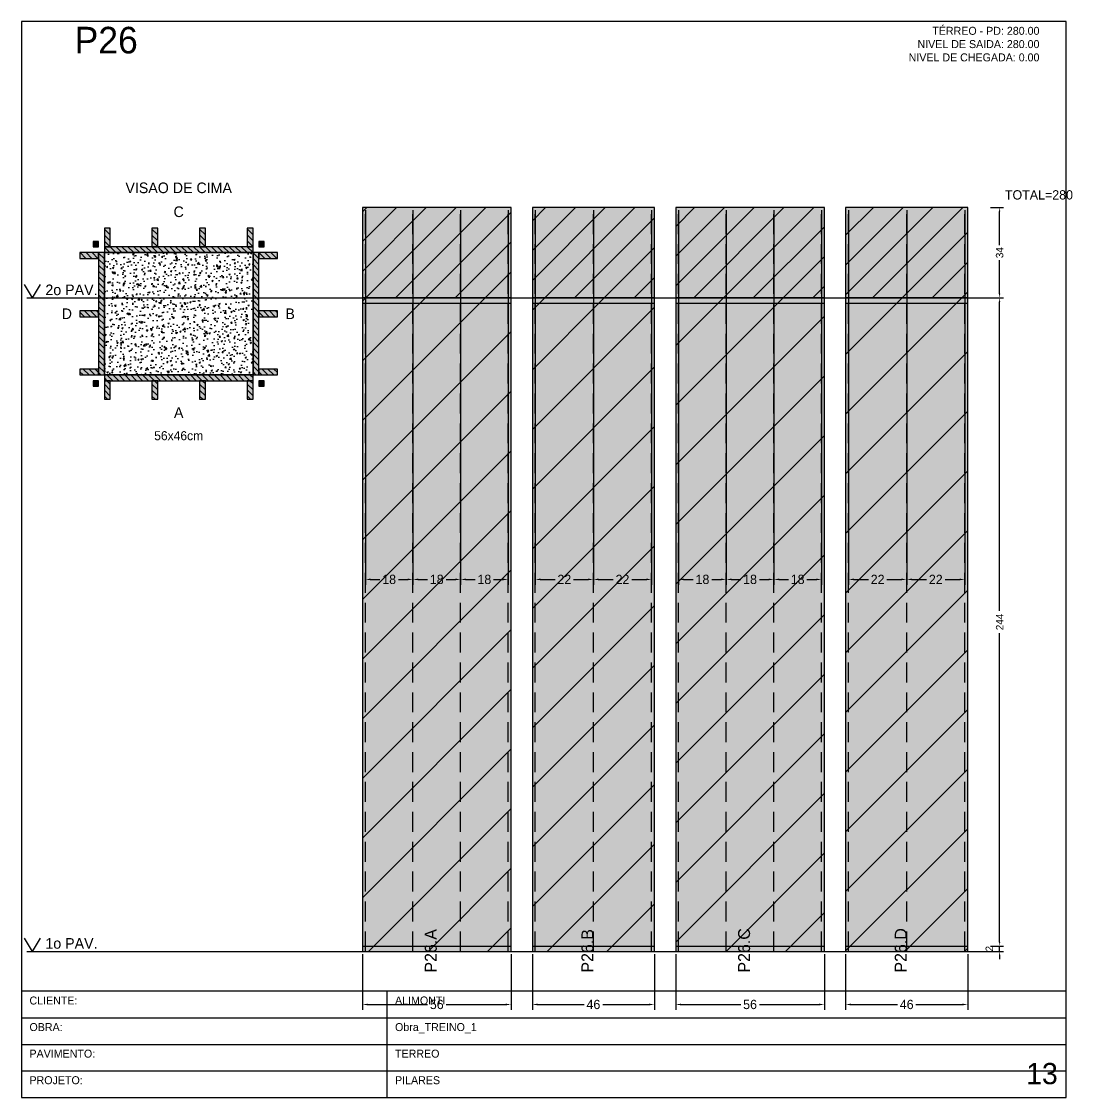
# Model space of a CAD drawing. Header units: metres. Extents: x 0 to 2089, y 0 to 2105.
# Drawn here: x 796.8 to 1192.6, y 850 to 1255 of the extents above; entities that cross this region are included whole.
import ezdxf
from ezdxf.enums import TextEntityAlignment as Align

# ---------------------------------------------------------------- set-up
doc = ezdxf.new("R2010")
doc.units = ezdxf.units.M
doc.linetypes.add('HIDDEN', pattern=[0.375, 0.25, -0.125])
for name, color, linetype in [('BORDA_CELULA', 9, 'Continuous'), ('CARIMBO', 9, 'Continuous'), ('CHAPA', 1, 'Continuous'), ('CONCRETO', 4, 'Continuous'), ('COTA', 241, 'Continuous'), ('Hachura', 251, 'Continuous'), ('LABEL_ID', 3, 'Continuous'), ('Nivel', 4, 'Continuous'), ('NOMENCLATURA', 1, 'Continuous'), ('Paineis', 200, 'Continuous'), ('SARR_2.2x7', 40, 'Continuous'), ('Texto Secao', 2, 'Continuous'), ('TEXTO_GERAL', 2, 'Continuous')]:
    doc.layers.add(name, color=color, linetype=linetype)
doc.dimstyles.new('FACE_DIM', dxfattribs={"dimtxt": 3.5, "dimasz": 2, "dimexe": 2, "dimexo": 1, "dimgap": 1, "dimtad": 1, "dimdec": 0, "dimrnd": 1, "dimcen": 2.5, "dimclrd": 241, "dimclre": 241, "dimclrt": 241, "dimazin": 3, "dimtfac": 1, "dimtmove": 0, "dimatfit": 3})

# ---------------------------------------------------------------- blocks, each defined once
blk = doc.blocks.new('_CLOSEDFILLED')
at = {"color": 0, "linetype": 'BYBLOCK'}
blk.add_solid([(-1, 0.16), (0, 0), (-1, -0.16)], dxfattribs=at)
blk = doc.blocks.new('*D163')
at = {"color": 241}
for p, q in [((925.2, 904), (925.2, 883)), ((981.2, 904), (981.2, 883)), ((927.2, 885), (949.7, 885)), ((956.7, 885), (979.2, 885))]:
    blk.add_line(p, q, dxfattribs=at)
at = {"layer": 'Defpoints'}
for p in [(925.2, 905), (981.2, 905), (925.2, 885)]:
    blk.add_point(p, dxfattribs=at)
at = {"color": 241, "xscale": 2, "yscale": 2, "rotation": 180}
blk.add_blockref('_CLOSEDFILLED', (925.2, 885), dxfattribs=at)
at = {"color": 241, "xscale": 2, "yscale": 2}
blk.add_blockref('_CLOSEDFILLED', (981.2, 885), dxfattribs=at)
at = {"color": 241, "insert": (953.2, 885), "char_height": 3.5, "attachment_point": 5}
blk.add_mtext('56', dxfattribs=at)
blk = doc.blocks.new('*D164')
at = {"color": 241}
for p, q in [((926.3, 1184), (926.3, 1043)), ((944.23, 1184), (944.23, 1043)), ((928.3, 1045), (931.77, 1045)), ((938.77, 1045), (942.23, 1045))]:
    blk.add_line(p, q, dxfattribs=at)
at = {"layer": 'Defpoints'}
for p in [(926.3, 1185), (944.23, 1185), (926.3, 1045)]:
    blk.add_point(p, dxfattribs=at)
at = {"color": 241, "xscale": 2, "yscale": 2, "rotation": 180}
blk.add_blockref('_CLOSEDFILLED', (926.3, 1045), dxfattribs=at)
at = {"color": 241, "xscale": 2, "yscale": 2}
blk.add_blockref('_CLOSEDFILLED', (944.23, 1045), dxfattribs=at)
at = {"color": 241, "insert": (935.27, 1045), "char_height": 3.5, "attachment_point": 5}
blk.add_mtext('18', dxfattribs=at)
blk = doc.blocks.new('*D165')
at = {"color": 241}
for p, q in [((944.23, 1184), (944.23, 1043)), ((962.17, 1184), (962.17, 1043)), ((946.23, 1045), (949.7, 1045)), ((956.7, 1045), (960.17, 1045))]:
    blk.add_line(p, q, dxfattribs=at)
at = {"layer": 'Defpoints'}
for p in [(944.23, 1185), (962.17, 1185), (944.23, 1045)]:
    blk.add_point(p, dxfattribs=at)
at = {"color": 241, "xscale": 2, "yscale": 2, "rotation": 180}
blk.add_blockref('_CLOSEDFILLED', (944.23, 1045), dxfattribs=at)
at = {"color": 241, "xscale": 2, "yscale": 2}
blk.add_blockref('_CLOSEDFILLED', (962.17, 1045), dxfattribs=at)
at = {"color": 241, "insert": (953.2, 1045), "char_height": 3.5, "attachment_point": 5}
blk.add_mtext('18', dxfattribs=at)
blk = doc.blocks.new('*D166')
at = {"color": 241}
for p, q in [((962.17, 1184), (962.17, 1043)), ((980.1, 1184), (980.1, 1043)), ((964.17, 1045), (967.63, 1045)), ((974.63, 1045), (978.1, 1045))]:
    blk.add_line(p, q, dxfattribs=at)
at = {"layer": 'Defpoints'}
for p in [(962.17, 1185), (980.1, 1185), (962.17, 1045)]:
    blk.add_point(p, dxfattribs=at)
at = {"color": 241, "xscale": 2, "yscale": 2, "rotation": 180}
blk.add_blockref('_CLOSEDFILLED', (962.17, 1045), dxfattribs=at)
at = {"color": 241, "xscale": 2, "yscale": 2}
blk.add_blockref('_CLOSEDFILLED', (980.1, 1045), dxfattribs=at)
at = {"color": 241, "insert": (971.13, 1045), "char_height": 3.5, "attachment_point": 5}
blk.add_mtext('18', dxfattribs=at)
blk = doc.blocks.new('*D167')
at = {"color": 241}
for p, q in [((989.2, 904), (989.2, 883)), ((1035.2, 904), (1035.2, 883)), ((991.2, 885), (1008.7, 885)), ((1015.7, 885), (1033.2, 885))]:
    blk.add_line(p, q, dxfattribs=at)
at = {"layer": 'Defpoints'}
for p in [(989.2, 905), (1035.2, 905), (989.2, 885)]:
    blk.add_point(p, dxfattribs=at)
at = {"color": 241, "xscale": 2, "yscale": 2, "rotation": 180}
blk.add_blockref('_CLOSEDFILLED', (989.2, 885), dxfattribs=at)
at = {"color": 241, "xscale": 2, "yscale": 2}
blk.add_blockref('_CLOSEDFILLED', (1035.2, 885), dxfattribs=at)
at = {"color": 241, "insert": (1012.2, 885), "char_height": 3.5, "attachment_point": 5}
blk.add_mtext('46', dxfattribs=at)
blk = doc.blocks.new('*D168')
at = {"color": 241}
for p, q in [((990.3, 1184), (990.3, 1043)), ((1012.2, 1184), (1012.2, 1043)), ((992.3, 1045), (997.75, 1045)), ((1004.75, 1045), (1010.2, 1045))]:
    blk.add_line(p, q, dxfattribs=at)
at = {"layer": 'Defpoints'}
for p in [(990.3, 1185), (1012.2, 1185), (990.3, 1045)]:
    blk.add_point(p, dxfattribs=at)
at = {"color": 241, "xscale": 2, "yscale": 2, "rotation": 180}
blk.add_blockref('_CLOSEDFILLED', (990.3, 1045), dxfattribs=at)
at = {"color": 241, "xscale": 2, "yscale": 2}
blk.add_blockref('_CLOSEDFILLED', (1012.2, 1045), dxfattribs=at)
at = {"color": 241, "insert": (1001.25, 1045), "char_height": 3.5, "attachment_point": 5}
blk.add_mtext('22', dxfattribs=at)
blk = doc.blocks.new('*D169')
at = {"color": 241}
for p, q in [((1012.2, 1184), (1012.2, 1043)), ((1034.1, 1184), (1034.1, 1043)), ((1014.2, 1045), (1019.65, 1045)), ((1026.65, 1045), (1032.1, 1045))]:
    blk.add_line(p, q, dxfattribs=at)
at = {"layer": 'Defpoints'}
for p in [(1012.2, 1185), (1034.1, 1185), (1012.2, 1045)]:
    blk.add_point(p, dxfattribs=at)
at = {"color": 241, "xscale": 2, "yscale": 2, "rotation": 180}
blk.add_blockref('_CLOSEDFILLED', (1012.2, 1045), dxfattribs=at)
at = {"color": 241, "xscale": 2, "yscale": 2}
blk.add_blockref('_CLOSEDFILLED', (1034.1, 1045), dxfattribs=at)
at = {"color": 241, "insert": (1023.15, 1045), "char_height": 3.5, "attachment_point": 5}
blk.add_mtext('22', dxfattribs=at)
blk = doc.blocks.new('*D170')
at = {"color": 241}
for p, q in [((1043.2, 904), (1043.2, 883)), ((1099.2, 904), (1099.2, 883)), ((1045.2, 885), (1067.7, 885)), ((1074.7, 885), (1097.2, 885))]:
    blk.add_line(p, q, dxfattribs=at)
at = {"layer": 'Defpoints'}
for p in [(1043.2, 905), (1099.2, 905), (1043.2, 885)]:
    blk.add_point(p, dxfattribs=at)
at = {"color": 241, "xscale": 2, "yscale": 2, "rotation": 180}
blk.add_blockref('_CLOSEDFILLED', (1043.2, 885), dxfattribs=at)
at = {"color": 241, "xscale": 2, "yscale": 2}
blk.add_blockref('_CLOSEDFILLED', (1099.2, 885), dxfattribs=at)
at = {"color": 241, "insert": (1071.2, 885), "char_height": 3.5, "attachment_point": 5}
blk.add_mtext('56', dxfattribs=at)
blk = doc.blocks.new('*D171')
at = {"color": 241}
for p, q in [((1044.3, 1184), (1044.3, 1043)), ((1062.23, 1184), (1062.23, 1043)), ((1046.3, 1045), (1049.77, 1045)), ((1056.77, 1045), (1060.23, 1045))]:
    blk.add_line(p, q, dxfattribs=at)
at = {"layer": 'Defpoints'}
for p in [(1044.3, 1185), (1062.23, 1185), (1044.3, 1045)]:
    blk.add_point(p, dxfattribs=at)
at = {"color": 241, "xscale": 2, "yscale": 2, "rotation": 180}
blk.add_blockref('_CLOSEDFILLED', (1044.3, 1045), dxfattribs=at)
at = {"color": 241, "xscale": 2, "yscale": 2}
blk.add_blockref('_CLOSEDFILLED', (1062.23, 1045), dxfattribs=at)
at = {"color": 241, "insert": (1053.27, 1045), "char_height": 3.5, "attachment_point": 5}
blk.add_mtext('18', dxfattribs=at)
blk = doc.blocks.new('*D172')
at = {"color": 241}
for p, q in [((1062.23, 1184), (1062.23, 1043)), ((1080.17, 1184), (1080.17, 1043)), ((1064.23, 1045), (1067.7, 1045)), ((1074.7, 1045), (1078.17, 1045))]:
    blk.add_line(p, q, dxfattribs=at)
at = {"layer": 'Defpoints'}
for p in [(1062.23, 1185), (1080.17, 1185), (1062.23, 1045)]:
    blk.add_point(p, dxfattribs=at)
at = {"color": 241, "xscale": 2, "yscale": 2, "rotation": 180}
blk.add_blockref('_CLOSEDFILLED', (1062.23, 1045), dxfattribs=at)
at = {"color": 241, "xscale": 2, "yscale": 2}
blk.add_blockref('_CLOSEDFILLED', (1080.17, 1045), dxfattribs=at)
at = {"color": 241, "insert": (1071.2, 1045), "char_height": 3.5, "attachment_point": 5}
blk.add_mtext('18', dxfattribs=at)
blk = doc.blocks.new('*D173')
at = {"color": 241}
for p, q in [((1080.17, 1184), (1080.17, 1043)), ((1098.1, 1184), (1098.1, 1043)), ((1082.17, 1045), (1085.63, 1045)), ((1092.63, 1045), (1096.1, 1045))]:
    blk.add_line(p, q, dxfattribs=at)
at = {"layer": 'Defpoints'}
for p in [(1080.17, 1185), (1098.1, 1185), (1080.17, 1045)]:
    blk.add_point(p, dxfattribs=at)
at = {"color": 241, "xscale": 2, "yscale": 2, "rotation": 180}
blk.add_blockref('_CLOSEDFILLED', (1080.17, 1045), dxfattribs=at)
at = {"color": 241, "xscale": 2, "yscale": 2}
blk.add_blockref('_CLOSEDFILLED', (1098.1, 1045), dxfattribs=at)
at = {"color": 241, "insert": (1089.13, 1045), "char_height": 3.5, "attachment_point": 5}
blk.add_mtext('18', dxfattribs=at)
blk = doc.blocks.new('*D174')
at = {"color": 241}
for p, q in [((1107.2, 904), (1107.2, 883)), ((1153.2, 904), (1153.2, 883)), ((1109.2, 885), (1126.7, 885)), ((1133.7, 885), (1151.2, 885))]:
    blk.add_line(p, q, dxfattribs=at)
at = {"layer": 'Defpoints'}
for p in [(1107.2, 905), (1153.2, 905), (1107.2, 885)]:
    blk.add_point(p, dxfattribs=at)
at = {"color": 241, "xscale": 2, "yscale": 2, "rotation": 180}
blk.add_blockref('_CLOSEDFILLED', (1107.2, 885), dxfattribs=at)
at = {"color": 241, "xscale": 2, "yscale": 2}
blk.add_blockref('_CLOSEDFILLED', (1153.2, 885), dxfattribs=at)
at = {"color": 241, "insert": (1130.2, 885), "char_height": 3.5, "attachment_point": 5}
blk.add_mtext('46', dxfattribs=at)
blk = doc.blocks.new('*D175')
at = {"color": 241}
for p, q in [((1108.3, 1184), (1108.3, 1043)), ((1130.2, 1184), (1130.2, 1043)), ((1110.3, 1045), (1115.75, 1045)), ((1122.75, 1045), (1128.2, 1045))]:
    blk.add_line(p, q, dxfattribs=at)
at = {"layer": 'Defpoints'}
for p in [(1108.3, 1185), (1130.2, 1185), (1108.3, 1045)]:
    blk.add_point(p, dxfattribs=at)
at = {"color": 241, "xscale": 2, "yscale": 2, "rotation": 180}
blk.add_blockref('_CLOSEDFILLED', (1108.3, 1045), dxfattribs=at)
at = {"color": 241, "xscale": 2, "yscale": 2}
blk.add_blockref('_CLOSEDFILLED', (1130.2, 1045), dxfattribs=at)
at = {"color": 241, "insert": (1119.25, 1045), "char_height": 3.5, "attachment_point": 5}
blk.add_mtext('22', dxfattribs=at)
blk = doc.blocks.new('*D176')
at = {"color": 241}
for p, q in [((1130.2, 1184), (1130.2, 1043)), ((1152.1, 1184), (1152.1, 1043)), ((1132.2, 1045), (1137.65, 1045)), ((1144.65, 1045), (1150.1, 1045))]:
    blk.add_line(p, q, dxfattribs=at)
at = {"layer": 'Defpoints'}
for p in [(1130.2, 1185), (1152.1, 1185), (1130.2, 1045)]:
    blk.add_point(p, dxfattribs=at)
at = {"color": 241, "xscale": 2, "yscale": 2, "rotation": 180}
blk.add_blockref('_CLOSEDFILLED', (1130.2, 1045), dxfattribs=at)
at = {"color": 241, "xscale": 2, "yscale": 2}
blk.add_blockref('_CLOSEDFILLED', (1152.1, 1045), dxfattribs=at)
at = {"color": 241, "insert": (1141.15, 1045), "char_height": 3.5, "attachment_point": 5}
blk.add_mtext('22', dxfattribs=at)
blk = doc.blocks.new('*D178')
at = {"color": 241}
for p, q in [((1161.7, 1151), (1166.7, 1151)), ((1165.2, 1033.2), (1165.2, 1149.5)), ((1165.2, 908.5), (1165.2, 1024.8)), ((1161.7, 907), (1166.7, 907))]:
    blk.add_line(p, q, dxfattribs=at)
at = {"layer": 'Defpoints'}
for p in [(1161.2, 1151), (1161.2, 907), (1165.2, 907)]:
    blk.add_point(p, dxfattribs=at)
at = {"color": 241, "xscale": 1.5, "yscale": 1.5}
for p, rotation in [((1165.2, 1151), 90), ((1165.2, 907), 270)]:
    blk.add_blockref('_CLOSEDFILLED', p, dxfattribs=dict(at, rotation=rotation))
at = {"color": 241, "insert": (1165.2, 1029), "char_height": 2.8, "attachment_point": 5, "rotation": 90}
blk.add_mtext('244', dxfattribs=at)
blk = doc.blocks.new('*D179')
at = {"color": 241}
for p, q in [((1161.7, 1185), (1166.7, 1185)), ((1165.2, 1170.8), (1165.2, 1183.5)), ((1165.2, 1152.5), (1165.2, 1165.2)), ((1161.7, 1151), (1166.7, 1151))]:
    blk.add_line(p, q, dxfattribs=at)
at = {"layer": 'Defpoints'}
for p in [(1161.2, 1185), (1161.2, 1151), (1165.2, 1151)]:
    blk.add_point(p, dxfattribs=at)
at = {"color": 241, "xscale": 1.5, "yscale": 1.5}
for p, rotation in [((1165.2, 1185), 90), ((1165.2, 1151), 270)]:
    blk.add_blockref('_CLOSEDFILLED', p, dxfattribs=dict(at, rotation=rotation))
at = {"color": 241, "insert": (1165.2, 1168), "char_height": 2.8, "attachment_point": 5, "rotation": 90}
blk.add_mtext('34', dxfattribs=at)

msp = doc.modelspace()

# ---------------------------------------------------------------- hatches: boundary and pattern name
at = {"layer": 'CHAPA'}
for points in [[(823.8, 1170.2), (825.8, 1170.2), (825.8, 1172.2), (823.8, 1172.2)], [(886.2, 1170.2), (888.2, 1170.2), (888.2, 1172.2), (886.2, 1172.2)], [(823.8, 1117.8), (825.8, 1117.8), (825.8, 1119.8), (823.8, 1119.8)], [(886.2, 1117.8), (888.2, 1117.8), (888.2, 1119.8), (886.2, 1119.8)]]:
    msp.add_hatch(color=1, dxfattribs=at).paths.add_polyline_path(points)
at = {"layer": 'COTA'}
h = msp.add_hatch(dxfattribs=at)
h.set_pattern_fill('AR-CONC', color=256, scale=0.03)
h.paths.add_polyline_path([(828, 1122), (884, 1122), (884, 1168), (828, 1168)])
at = {"layer": 'Hachura'}
for points in [[(925.2, 1151), (981.2, 1151), (981.2, 1185), (925.2, 1185)], [(989.2, 1151), (1035.2, 1151), (1035.2, 1185), (989.2, 1185)], [(1043.2, 1151), (1099.2, 1151), (1099.2, 1185), (1043.2, 1185)], [(1107.2, 1151), (1153.2, 1151), (1153.2, 1185), (1107.2, 1185)], [(925.2, 905), (981.2, 905), (981.2, 1151), (925.2, 1151)], [(989.2, 905), (1035.2, 905), (1035.2, 1151), (989.2, 1151)], [(1043.2, 905), (1099.2, 905), (1099.2, 1151), (1043.2, 1151)], [(1107.2, 905), (1153.2, 905), (1153.2, 1151), (1107.2, 1151)]]:
    msp.add_hatch(color=256, dxfattribs=at).paths.add_polyline_path(points)
h = msp.add_hatch(dxfattribs=at)
h.set_pattern_fill('ANSI31', color=256, scale=2.5)
h.paths.add_polyline_path([(925.2, 1151), (981.2, 1151), (981.2, 1185), (925.2, 1185)])
h = msp.add_hatch(dxfattribs=at)
h.set_pattern_fill('ANSI31', color=256, scale=2.5)
h.paths.add_polyline_path([(989.2, 1151), (1035.2, 1151), (1035.2, 1185), (989.2, 1185)])
h = msp.add_hatch(dxfattribs=at)
h.set_pattern_fill('ANSI31', color=256, scale=2.5)
h.paths.add_polyline_path([(1043.2, 1151), (1099.2, 1151), (1099.2, 1185), (1043.2, 1185)])
h = msp.add_hatch(dxfattribs=at)
h.set_pattern_fill('ANSI31', color=256, scale=2.5)
h.paths.add_polyline_path([(1107.2, 1151), (1153.2, 1151), (1153.2, 1185), (1107.2, 1185)])
h = msp.add_hatch(dxfattribs=at)
h.set_pattern_fill('ANSI31', color=256, scale=5)
h.paths.add_polyline_path([(925.2, 905), (981.2, 905), (981.2, 1151), (925.2, 1151)])
h = msp.add_hatch(dxfattribs=at)
h.set_pattern_fill('ANSI31', color=256, scale=5)
h.paths.add_polyline_path([(989.2, 905), (1035.2, 905), (1035.2, 1151), (989.2, 1151)])
h = msp.add_hatch(dxfattribs=at)
h.set_pattern_fill('ANSI31', color=256, scale=5)
h.paths.add_polyline_path([(1043.2, 905), (1099.2, 905), (1099.2, 1151), (1043.2, 1151)])
h = msp.add_hatch(dxfattribs=at)
h.set_pattern_fill('ANSI31', color=256, scale=5)
h.paths.add_polyline_path([(1107.2, 905), (1153.2, 905), (1153.2, 1151), (1107.2, 1151)])
at = {"layer": 'Paineis'}
for points in [[(825.8, 1122), (828, 1122), (828, 1168), (825.8, 1168)], [(828, 1168), (884, 1168), (884, 1170.2), (828, 1170.2)], [(884, 1122), (886.2, 1122), (886.2, 1168), (884, 1168)], [(828, 1119.8), (884, 1119.8), (884, 1122), (828, 1122)]]:
    msp.add_hatch(color=256, dxfattribs=at).paths.add_polyline_path(points)
h = msp.add_hatch(dxfattribs=at)
h.set_pattern_fill('ANSI31', color=256, scale=0.5, angle=270)
h.paths.add_polyline_path([(825.8, 1122), (828, 1122), (828, 1168), (825.8, 1168)])
h = msp.add_hatch(dxfattribs=at)
h.set_pattern_fill('ANSI31', color=256, scale=0.5, angle=270)
h.paths.add_polyline_path([(828, 1168), (884, 1168), (884, 1170.2), (828, 1170.2)])
h = msp.add_hatch(dxfattribs=at)
h.set_pattern_fill('ANSI31', color=256, scale=0.5, angle=270)
h.paths.add_polyline_path([(884, 1122), (886.2, 1122), (886.2, 1168), (884, 1168)])
h = msp.add_hatch(dxfattribs=at)
h.set_pattern_fill('ANSI31', color=256, scale=0.5, angle=270)
h.paths.add_polyline_path([(828, 1119.8), (884, 1119.8), (884, 1122), (828, 1122)])
at = {"layer": 'SARR_2.2x7'}
for points in [[(828, 1170.2), (830.2, 1170.2), (830.2, 1177.2), (828, 1177.2)], [(845.93, 1170.2), (848.13, 1170.2), (848.13, 1177.2), (845.93, 1177.2)], [(863.87, 1170.2), (866.07, 1170.2), (866.07, 1177.2), (863.87, 1177.2)], [(881.8, 1170.2), (884, 1170.2), (884, 1177.2), (881.8, 1177.2)], [(818.8, 1165.8), (825.8, 1165.8), (825.8, 1168), (818.8, 1168)], [(886.2, 1165.8), (893.2, 1165.8), (893.2, 1168), (886.2, 1168)], [(818.8, 1143.9), (825.8, 1143.9), (825.8, 1146.1), (818.8, 1146.1)], [(886.2, 1143.9), (893.2, 1143.9), (893.2, 1146.1), (886.2, 1146.1)], [(818.8, 1122), (825.8, 1122), (825.8, 1124.2), (818.8, 1124.2)], [(886.2, 1122), (893.2, 1122), (893.2, 1124.2), (886.2, 1124.2)], [(828, 1112.8), (830.2, 1112.8), (830.2, 1119.8), (828, 1119.8)], [(845.93, 1112.8), (848.13, 1112.8), (848.13, 1119.8), (845.93, 1119.8)], [(863.87, 1112.8), (866.07, 1112.8), (866.07, 1119.8), (863.87, 1119.8)], [(881.8, 1112.8), (884, 1112.8), (884, 1119.8), (881.8, 1119.8)]]:
    msp.add_hatch(color=256, dxfattribs=at).paths.add_polyline_path(points)
h = msp.add_hatch(dxfattribs=at)
h.set_pattern_fill('ANSI31', color=256, scale=0.5, angle=270)
h.paths.add_polyline_path([(828, 1170.2), (830.2, 1170.2), (830.2, 1177.2), (828, 1177.2)])
h = msp.add_hatch(dxfattribs=at)
h.set_pattern_fill('ANSI31', color=256, scale=0.5, angle=270)
h.paths.add_polyline_path([(845.93, 1170.2), (848.13, 1170.2), (848.13, 1177.2), (845.93, 1177.2)])
h = msp.add_hatch(dxfattribs=at)
h.set_pattern_fill('ANSI31', color=256, scale=0.5, angle=270)
h.paths.add_polyline_path([(863.87, 1170.2), (866.07, 1170.2), (866.07, 1177.2), (863.87, 1177.2)])
h = msp.add_hatch(dxfattribs=at)
h.set_pattern_fill('ANSI31', color=256, scale=0.5, angle=270)
h.paths.add_polyline_path([(881.8, 1170.2), (884, 1170.2), (884, 1177.2), (881.8, 1177.2)])
h = msp.add_hatch(dxfattribs=at)
h.set_pattern_fill('ANSI31', color=256, scale=0.5, angle=270)
h.paths.add_polyline_path([(818.8, 1165.8), (825.8, 1165.8), (825.8, 1168), (818.8, 1168)])
h = msp.add_hatch(dxfattribs=at)
h.set_pattern_fill('ANSI31', color=256, scale=0.5, angle=270)
h.paths.add_polyline_path([(886.2, 1165.8), (893.2, 1165.8), (893.2, 1168), (886.2, 1168)])
h = msp.add_hatch(dxfattribs=at)
h.set_pattern_fill('ANSI31', color=256, scale=0.5, angle=270)
h.paths.add_polyline_path([(818.8, 1143.9), (825.8, 1143.9), (825.8, 1146.1), (818.8, 1146.1)])
h = msp.add_hatch(dxfattribs=at)
h.set_pattern_fill('ANSI31', color=256, scale=0.5, angle=270)
h.paths.add_polyline_path([(886.2, 1143.9), (893.2, 1143.9), (893.2, 1146.1), (886.2, 1146.1)])
h = msp.add_hatch(dxfattribs=at)
h.set_pattern_fill('ANSI31', color=256, scale=0.5, angle=270)
h.paths.add_polyline_path([(818.8, 1122), (825.8, 1122), (825.8, 1124.2), (818.8, 1124.2)])
h = msp.add_hatch(dxfattribs=at)
h.set_pattern_fill('ANSI31', color=256, scale=0.5, angle=270)
h.paths.add_polyline_path([(886.2, 1122), (893.2, 1122), (893.2, 1124.2), (886.2, 1124.2)])
h = msp.add_hatch(dxfattribs=at)
h.set_pattern_fill('ANSI31', color=256, scale=0.5, angle=270)
h.paths.add_polyline_path([(828, 1112.8), (830.2, 1112.8), (830.2, 1119.8), (828, 1119.8)])
h = msp.add_hatch(dxfattribs=at)
h.set_pattern_fill('ANSI31', color=256, scale=0.5, angle=270)
h.paths.add_polyline_path([(845.93, 1112.8), (848.13, 1112.8), (848.13, 1119.8), (845.93, 1119.8)])
h = msp.add_hatch(dxfattribs=at)
h.set_pattern_fill('ANSI31', color=256, scale=0.5, angle=270)
h.paths.add_polyline_path([(863.87, 1112.8), (866.07, 1112.8), (866.07, 1119.8), (863.87, 1119.8)])
h = msp.add_hatch(dxfattribs=at)
h.set_pattern_fill('ANSI31', color=256, scale=0.5, angle=270)
h.paths.add_polyline_path([(881.8, 1112.8), (884, 1112.8), (884, 1119.8), (881.8, 1119.8)])

# ---------------------------------------------------------------- linework, layer by layer
at = {"layer": 'BORDA_CELULA', "color": 9}
msp.add_lwpolyline([(796.8, 850), (1190.2, 850), (1190.2, 1255), (796.8, 1255)], close=True, dxfattribs=at)
at = {"layer": 'CARIMBO', "color": 40}
for p, q in [((934.49, 850), (934.49, 890)), ((796.8, 880), (1190.2, 880)), ((796.8, 870), (1190.2, 870)), ((796.8, 860), (1190.2, 860))]:
    msp.add_line(p, q, dxfattribs=at)
msp.add_lwpolyline([(796.8, 850), (1190.2, 850), (1190.2, 890), (796.8, 890)], close=True, dxfattribs=at)
at = {"layer": 'CHAPA', "color": 1}
for points in [[(823.8, 1170.2), (825.8, 1170.2), (825.8, 1172.2), (823.8, 1172.2)], [(886.2, 1170.2), (888.2, 1170.2), (888.2, 1172.2), (886.2, 1172.2)], [(823.8, 1117.8), (825.8, 1117.8), (825.8, 1119.8), (823.8, 1119.8)], [(886.2, 1117.8), (888.2, 1117.8), (888.2, 1119.8), (886.2, 1119.8)]]:
    msp.add_lwpolyline(points, close=True, dxfattribs=at)
at = {"layer": 'CONCRETO', "color": 4}
msp.add_lwpolyline([(828, 1122), (884, 1122), (884, 1168), (828, 1168)], close=True, dxfattribs=at)
at = {"layer": 'Nivel', "color": 4}
for p, q in [((797.8, 1156), (800.8, 1151)), ((803.8, 1156), (800.8, 1151)), ((798.8, 1151), (1166.2, 1151)), ((797.8, 910), (800.8, 905)), ((803.8, 910), (800.8, 905)), ((798.8, 905), (1166.2, 905))]:
    msp.add_line(p, q, dxfattribs=at)
at = {"layer": 'Paineis'}
for p, q in [((925.2, 1149), (981.2, 1149)), ((989.2, 1149), (1035.2, 1149)), ((1043.2, 1149), (1099.2, 1149)), ((1107.2, 1149), (1153.2, 1149)), ((925.2, 907), (981.2, 907)), ((989.2, 907), (1035.2, 907)), ((1043.2, 907), (1099.2, 907)), ((1107.2, 907), (1153.2, 907))]:
    msp.add_line(p, q, dxfattribs=at)
for points in [[(925.2, 1151), (981.2, 1151), (981.2, 1185), (925.2, 1185)], [(989.2, 1151), (1035.2, 1151), (1035.2, 1185), (989.2, 1185)], [(1043.2, 1151), (1099.2, 1151), (1099.2, 1185), (1043.2, 1185)], [(1107.2, 1151), (1153.2, 1151), (1153.2, 1185), (1107.2, 1185)], [(825.8, 1122), (828, 1122), (828, 1168), (825.8, 1168)], [(828, 1168), (884, 1168), (884, 1170.2), (828, 1170.2)], [(884, 1122), (886.2, 1122), (886.2, 1168), (884, 1168)], [(925.2, 905), (981.2, 905), (981.2, 1151), (925.2, 1151)], [(989.2, 905), (1035.2, 905), (1035.2, 1151), (989.2, 1151)], [(1043.2, 905), (1099.2, 905), (1099.2, 1151), (1043.2, 1151)], [(1107.2, 905), (1153.2, 905), (1153.2, 1151), (1107.2, 1151)], [(828, 1119.8), (884, 1119.8), (884, 1122), (828, 1122)]]:
    msp.add_lwpolyline(points, close=True, dxfattribs=at)
at = {"layer": 'SARR_2.2x7', "linetype": 'HIDDEN', "ltscale": 30}
for p, q in [((926.3, 905), (926.3, 1185)), ((944.23, 905), (944.23, 1185)), ((962.17, 905), (962.17, 1185)), ((980.1, 905), (980.1, 1185)), ((990.3, 905), (990.3, 1185)), ((1012.2, 905), (1012.2, 1185)), ((1034.1, 905), (1034.1, 1185)), ((1044.3, 905), (1044.3, 1185)), ((1062.23, 905), (1062.23, 1185)), ((1080.17, 905), (1080.17, 1185)), ((1098.1, 905), (1098.1, 1185)), ((1108.3, 905), (1108.3, 1185)), ((1130.2, 905), (1130.2, 1185)), ((1152.1, 905), (1152.1, 1185))]:
    msp.add_line(p, q, dxfattribs=at)
at = {"layer": 'SARR_2.2x7'}
for points in [[(828, 1170.2), (830.2, 1170.2), (830.2, 1177.2), (828, 1177.2)], [(845.93, 1170.2), (848.13, 1170.2), (848.13, 1177.2), (845.93, 1177.2)], [(863.87, 1170.2), (866.07, 1170.2), (866.07, 1177.2), (863.87, 1177.2)], [(881.8, 1170.2), (884, 1170.2), (884, 1177.2), (881.8, 1177.2)], [(818.8, 1165.8), (825.8, 1165.8), (825.8, 1168), (818.8, 1168)], [(886.2, 1165.8), (893.2, 1165.8), (893.2, 1168), (886.2, 1168)], [(818.8, 1143.9), (825.8, 1143.9), (825.8, 1146.1), (818.8, 1146.1)], [(886.2, 1143.9), (893.2, 1143.9), (893.2, 1146.1), (886.2, 1146.1)], [(818.8, 1122), (825.8, 1122), (825.8, 1124.2), (818.8, 1124.2)], [(886.2, 1122), (893.2, 1122), (893.2, 1124.2), (886.2, 1124.2)], [(828, 1112.8), (830.2, 1112.8), (830.2, 1119.8), (828, 1119.8)], [(845.93, 1112.8), (848.13, 1112.8), (848.13, 1119.8), (845.93, 1119.8)], [(863.87, 1112.8), (866.07, 1112.8), (866.07, 1119.8), (863.87, 1119.8)], [(881.8, 1112.8), (884, 1112.8), (884, 1119.8), (881.8, 1119.8)]]:
    msp.add_lwpolyline(points, close=True, dxfattribs=at)

# ---------------------------------------------------------------- texts
at = {"layer": 'CARIMBO', "color": 9}
for s, p in [('CLIENTE:', (799.8, 885)), ('OBRA:', (799.8, 875)), ('PAVIMENTO:', (799.8, 865)), ('PROJETO:', (799.8, 855))]:
    msp.add_text(s, height=3, dxfattribs=at).set_placement(p)
at = {"layer": 'COTA', "color": 241}
msp.add_text('TOTAL=280', height=3.5, dxfattribs=at).set_placement((1167.2, 1188))
at = {"layer": 'Cota Secao (2x)', "color": 4}
msp.add_text('56x46cm', height=3.4, dxfattribs=at).set_placement((856, 1100.8), align=Align.TOP_CENTER)
at = {"layer": 'LABEL_ID', "color": 3}
msp.add_text('13', height=8, dxfattribs=at).set_placement((1175.2, 855))
at = {"layer": 'Nivel', "color": 4}
for s, p in [('2o PAV.', (805.8, 1152)), ('1o PAV.', (805.8, 906))]:
    msp.add_text(s, height=4, dxfattribs=at).set_placement(p)
at = {"layer": 'NOMENCLATURA', "color": 1}
msp.add_text('P26', height=10, dxfattribs=at).set_placement((816.8, 1243))
at = {"layer": 'Texto Secao', "color": 2}
for s, p in [('VISAO DE CIMA', (856, 1189.2)), ('C', (856, 1180.2))]:
    msp.add_text(s, height=4, dxfattribs=at).set_placement(p, align=Align.BOTTOM_CENTER)
msp.add_text('D', height=4, dxfattribs=at).set_placement((815.8, 1145), align=Align.MIDDLE_RIGHT)
msp.add_text('B', height=4, dxfattribs=at).set_placement((896.2, 1145), align=Align.MIDDLE_LEFT)
msp.add_text('A', height=4, dxfattribs=at).set_placement((856, 1109.8), align=Align.TOP_CENTER)
for s, p in [('P26.A', (953.2, 897)), ('P26.B', (1012.2, 897)), ('P26.C', (1071.2, 897)), ('P26.D', (1130.2, 897))]:
    msp.add_text(s, height=4.5, rotation=90, dxfattribs=at).set_placement(p)
at = {"layer": 'TEXTO_GERAL', "color": 2}
for s, p in [('TÉRREO - PD: 280.00', (1180.2, 1250)), ('NIVEL DE SAIDA: 280.00', (1180.2, 1245)), ('NIVEL DE CHEGADA: 0.00', (1180.2, 1240))]:
    msp.add_text(s, height=3, dxfattribs=at).set_placement(p, align=Align.RIGHT)
for s, p in [('ALIMONTI', (937.49, 885)), ('Obra_TREINO_1', (937.49, 875)), ('TERREO', (937.49, 865)), ('PILARES', (937.49, 855))]:
    msp.add_text(s, height=3, dxfattribs=at).set_placement(p)

# ---------------------------------------------------------------- dimensions: what is measured, and where the dimension line sits
for base, p1, p2, picture, middle in [((926.3, 1045), (926.3, 1185), (944.23, 1185), '*D164', (935.27, 1045)), ((944.23, 1045), (944.23, 1185), (962.17, 1185), '*D165', (953.2, 1045)), ((962.17, 1045), (962.17, 1185), (980.1, 1185), '*D166', (971.13, 1045)), ((990.3, 1045), (990.3, 1185), (1012.2, 1185), '*D168', (1001.25, 1045)), ((1012.2, 1045), (1012.2, 1185), (1034.1, 1185), '*D169', (1023.15, 1045)), ((1044.3, 1045), (1044.3, 1185), (1062.23, 1185), '*D171', (1053.27, 1045)), ((1062.23, 1045), (1062.23, 1185), (1080.17, 1185), '*D172', (1071.2, 1045)), ((1080.17, 1045), (1080.17, 1185), (1098.1, 1185), '*D173', (1089.13, 1045)), ((1108.3, 1045), (1108.3, 1185), (1130.2, 1185), '*D175', (1119.25, 1045)), ((1130.2, 1045), (1130.2, 1185), (1152.1, 1185), '*D176', (1141.15, 1045)), ((925.2, 885), (925.2, 905), (981.2, 905), '*D163', (953.2, 885)), ((989.2, 885), (989.2, 905), (1035.2, 905), '*D167', (1012.2, 885)), ((1043.2, 885), (1043.2, 905), (1099.2, 905), '*D170', (1071.2, 885)), ((1107.2, 885), (1107.2, 905), (1153.2, 905), '*D174', (1130.2, 885))]:
    dim = msp.add_linear_dim(base=base, p1=p1, p2=p2, dimstyle='FACE_DIM')
    dim.commit()
    dim.dimension.update_dxf_attribs({"geometry": picture, "text_midpoint": middle})
for base, p1, p2, picture, middle in [((1165.2, 1151), (1161.2, 1151), (1161.2, 1185), '*D179', (1165.2, 1168)), ((1165.2, 907), (1161.2, 907), (1161.2, 1151), '*D178', (1165.2, 1029))]:
    dim = msp.add_linear_dim(base=base, p1=p1, p2=p2, angle=90, dimstyle='FACE_DIM', override={"dimtxt": 2.8, "dimasz": 1.5, "dimexe": 1.5, "dimexo": 0.5})
    dim.commit()
    dim.dimension.update_dxf_attribs({"geometry": picture, "text_midpoint": middle})
msp.add_linear_dim(base=(1165.2, 905), p1=(1161.2, 905), p2=(1161.2, 907), angle=90, dimstyle='FACE_DIM', override={"dimtxt": 2.8, "dimasz": 1.5, "dimexe": 1.5, "dimexo": 0.5}).render()

doc.saveas('drawing.dxf')
